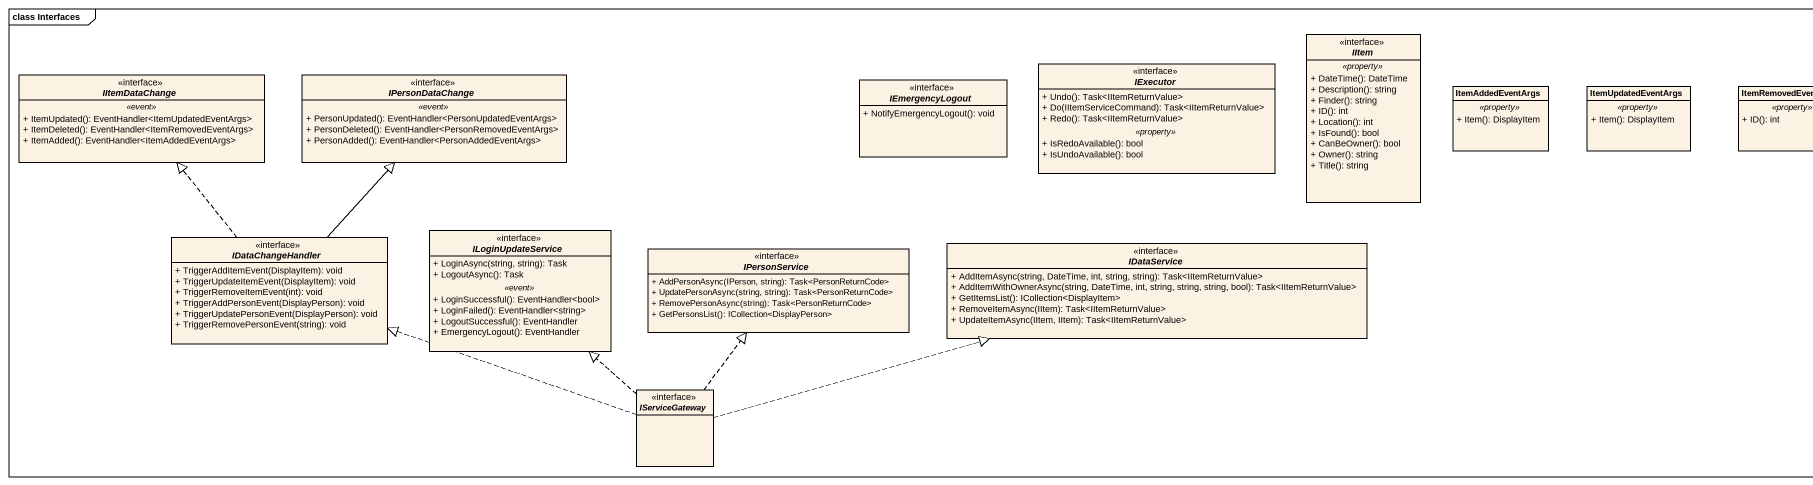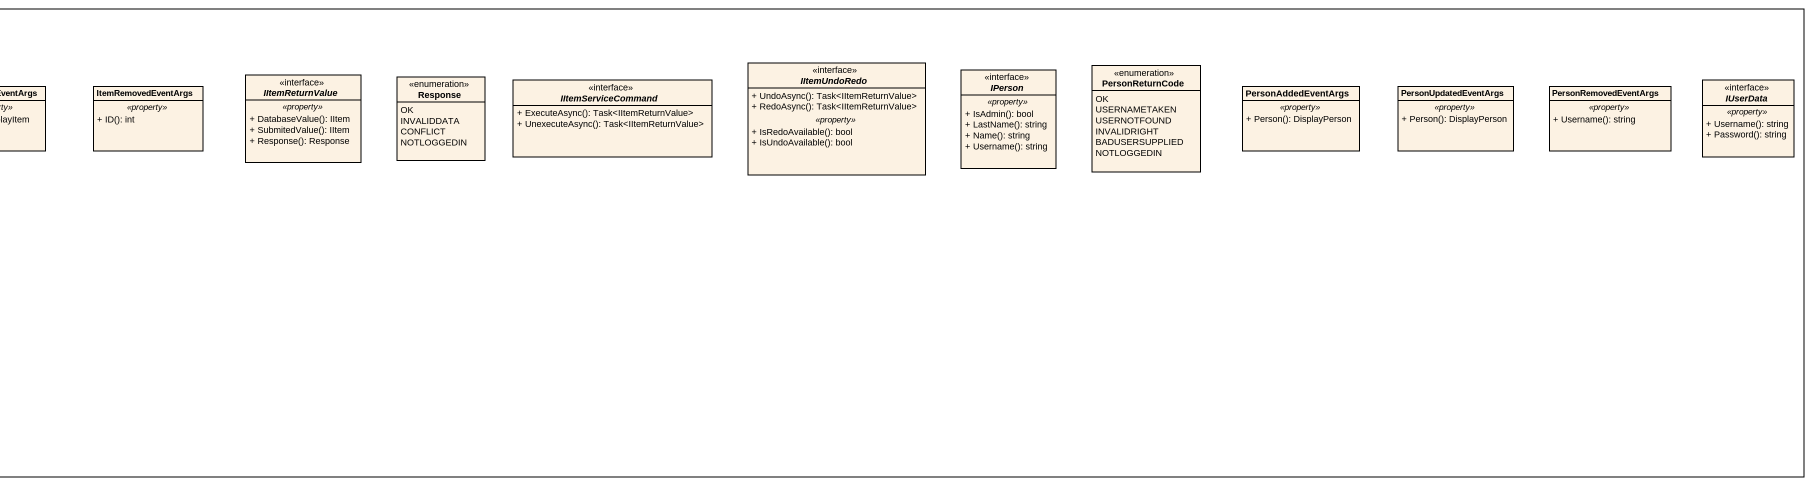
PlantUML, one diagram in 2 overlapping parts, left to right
@startuml
mainframe class Interfaces
hide circle
hide empty members
skinparam classAttributeIconSize 0
interface IItem {
  .. <<property>> ..
  + DateTime(): DateTime
  + Description(): string
  + Finder(): string
  + ID(): int
  + Location(): int
  + IsFound(): bool
  + CanBeOwner(): bool
  + Owner(): string
  + Title(): string
}
interface IExecutor {
  + Undo(): Task<IItemReturnValue>
  + Do(IItemServiceCommand): Task<IItemReturnValue>
  + Redo(): Task<IItemReturnValue>
  .. <<property>> ..
  + IsRedoAvailable(): bool
  + IsUndoAvailable(): bool
}
interface IItemUndoRedo {
  + UndoAsync(): Task<IItemReturnValue>
  + RedoAsync(): Task<IItemReturnValue>
  .. <<property>> ..
  + IsRedoAvailable(): bool
  + IsUndoAvailable(): bool
}
interface IPerson {
  .. <<property>> ..
  + IsAdmin(): bool
  + LastName(): string
  + Name(): string
  + Username(): string
}
enum PersonReturnCode {
  OK
  USERNAMETAKEN
  USERNOTFOUND
  INVALIDRIGHT
  BADUSERSUPPLIED
  NOTLOGGEDIN
}
interface IItemDataChange {
  .. <<event>> ..
  + ItemUpdated(): EventHandler<ItemUpdatedEventArgs>
  + ItemDeleted(): EventHandler<ItemRemovedEventArgs>
  + ItemAdded(): EventHandler<ItemAddedEventArgs>
}
interface IPersonDataChange {
  .. <<event>> ..
  + PersonUpdated(): EventHandler<PersonUpdatedEventArgs>
  + PersonDeleted(): EventHandler<PersonRemovedEventArgs>
  + PersonAdded(): EventHandler<PersonAddedEventArgs>
}
interface IEmergencyLogout {
  + NotifyEmergencyLogout(): void
}
class ItemAddedEventArgs {
  .. <<property>> ..
  + Item(): DisplayItem
}
class ItemUpdatedEventArgs {
  .. <<property>> ..
  + Item(): DisplayItem
}
class ItemRemovedEventArgs {
  .. <<property>> ..
  + ID(): int
}
interface IItemReturnValue {
  .. <<property>> ..
  + DatabaseValue(): IItem
  + SubmitedValue(): IItem
  + Response(): Response
}
enum Response {
  OK
  INVALIDDATA
  CONFLICT
  NOTLOGGEDIN
}
interface IItemServiceCommand {
  + ExecuteAsync(): Task<IItemReturnValue>
  + UnexecuteAsync(): Task<IItemReturnValue>
}
class PersonAddedEventArgs {
  .. <<property>> ..
  + Person(): DisplayPerson
}
class PersonUpdatedEventArgs {
  .. <<property>> ..
  + Person(): DisplayPerson
}
class PersonRemovedEventArgs {
  .. <<property>> ..
  + Username(): string
}
interface IUserData {
  .. <<property>> ..
  + Username(): string
  + Password(): string
}
interface IDataChangeHandler {
  + TriggerAddItemEvent(DisplayItem): void
  + TriggerUpdateItemEvent(DisplayItem): void
  + TriggerRemoveItemEvent(int): void
  + TriggerAddPersonEvent(DisplayPerson): void
  + TriggerUpdatePersonEvent(DisplayPerson): void
  + TriggerRemovePersonEvent(string): void
}
interface ILoginUpdateService {
  + LoginAsync(string, string): Task
  + LogoutAsync(): Task
  .. <<event>> ..
  + LoginSuccessful(): EventHandler<bool>
  + LoginFailed(): EventHandler<string>
  + LogoutSuccessful(): EventHandler
  + EmergencyLogout(): EventHandler
}
interface IPersonService {
  + AddPersonAsync(IPerson, string): Task<PersonReturnCode>
  + UpdatePersonAsync(string, string): Task<PersonReturnCode>
  + RemovePersonAsync(string): Task<PersonReturnCode>
  + GetPersonsList(): ICollection<DisplayPerson>
}
interface IDataService {
  + AddItemAsync(string, DateTime, int, string, string): Task<IItemReturnValue>
  + AddItemWithOwnerAsync(string, DateTime, int, string, string, string, bool): Task<IItemReturnValue>
  + GetItemsList(): ICollection<DisplayItem>
  + RemoveItemAsync(IItem): Task<IItemReturnValue>
  + UpdateItemAsync(IItem, IItem): Task<IItemReturnValue>
}
interface IServiceGateway
IDataChangeHandler .up.|> IItemDataChange
IDataChangeHandler -up-|> IPersonDataChange
IServiceGateway .left.|> IDataChangeHandler
IServiceGateway .up.|> ILoginUpdateService
IServiceGateway .up.|> IPersonService
IServiceGateway .right.|> IDataService
@enduml
